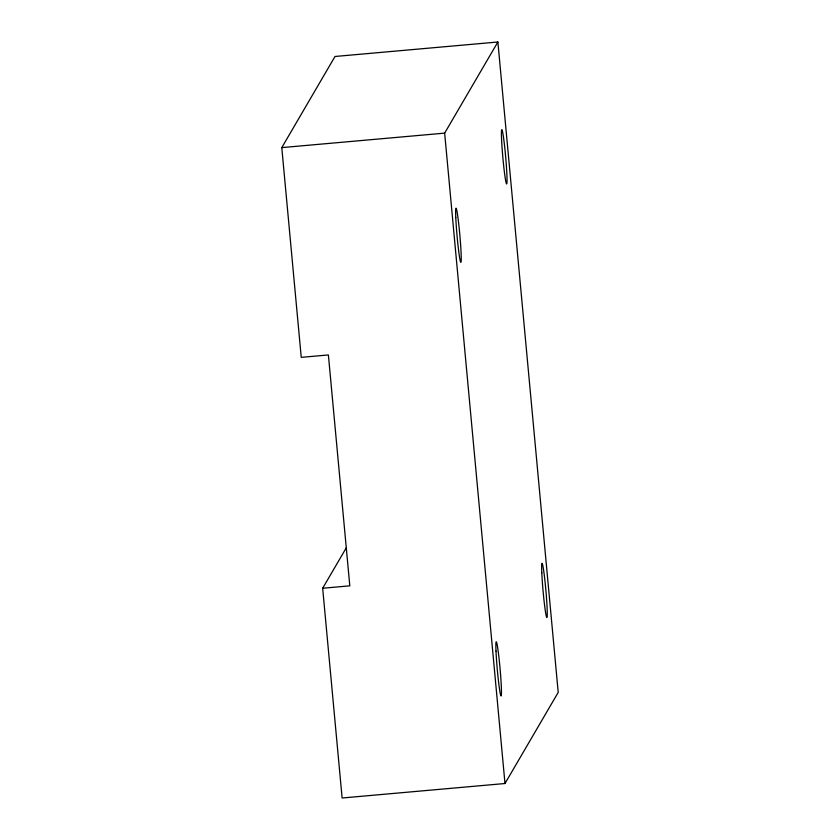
<?xml version="1.0" encoding="UTF-8"?>
<svg xmlns="http://www.w3.org/2000/svg" width="840" height="840" viewBox="0 0 840 840"><rect width="100%" height="100%" fill="white"/><g stroke="black" fill="none" stroke-linecap="round" stroke-linejoin="round"><path stroke-width="1.26" d="M322.665 588.252L349.808 585.837L328.387 354.942L301.245 357.357L281.788 147.609L335.013 56.48L497.879 42L558.212 692.391L504.987 783.521L342.122 798L322.665 588.252L346.322 547.743M504.987 783.521L444.654 133.13L497.879 42M281.788 147.609L444.654 133.13M501.564 139.094A27.29 1.428 84.9 0 0 506.331 183.477A27.29 1.428 84.9 0 0 504.767 147.693A27.29 1.428 84.9 0 0 501.564 139.094M541.79 572.691A27.29 1.428 84.9 0 0 546.557 617.075A27.29 1.428 84.9 0 0 544.992 581.291A27.29 1.428 84.9 0 0 541.79 572.691M495.999 651.105A27.29 1.428 84.9 0 0 500.756 695.489A27.29 1.428 84.9 0 0 499.191 659.704A27.29 1.428 84.9 0 0 495.999 651.105M455.774 217.508A27.29 1.428 84.9 0 0 460.53 261.891A27.29 1.428 84.9 0 0 458.966 226.107A27.29 1.428 84.9 0 0 455.774 217.508"/></g></svg>
